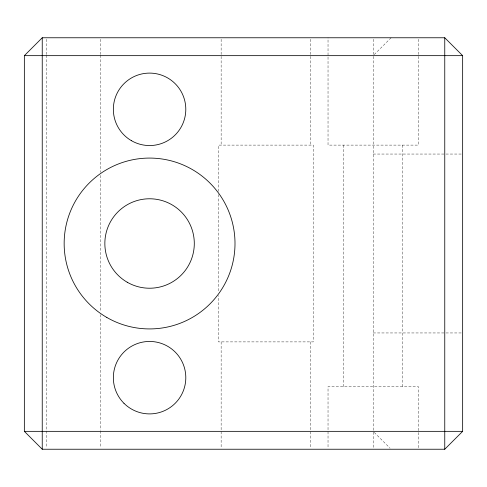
<?xml version="1.0" encoding="UTF-8"?>
<svg xmlns="http://www.w3.org/2000/svg" width="487" height="487" viewBox="0 0 487 487"><rect width="100%" height="100%" fill="white"/><g stroke="black" fill="none" stroke-linecap="round" stroke-linejoin="round"><path stroke-width="0.37" stroke-dasharray="2.44 1.83" d="M374.253 54.605L391.091 37.767M373.2 154.05L445.215 154.05M445.97 154.05L462.65 154.05M373.2 332.95L445.215 332.95M445.97 332.95L462.65 332.95M374.253 432.395L390.038 448.18M418.376 39.277L418.376 145.108L328.031 145.108L328.031 37.767M418.376 447.723L418.376 386.617L328.031 386.617L328.031 447.723M402.719 145.108L402.719 386.617M373.2 39.277L373.2 447.723M343.682 145.108L343.682 386.617M310.584 39.277L310.584 145.108M310.584 341.892L310.584 447.723M221.141 39.277L221.141 145.108M221.141 341.892L221.141 447.723M218.456 191.452L218.456 145.108L313.269 145.108L313.269 341.892L218.456 341.892L218.456 295.548M218.456 194.496L218.456 292.504M100.383 39.289L100.383 54.501M100.383 55.262L100.383 172.386M100.383 175.43L100.383 311.57M100.383 314.614L100.383 430.216M100.383 430.977L100.383 447.711M46.709 39.289L46.709 54.501M46.709 55.262L46.709 430.216M46.709 430.977L46.709 447.711"/><path stroke-width="0.73" d="M24.35 55.658L42.241 37.767L444.759 37.767L462.65 55.658L462.65 431.342L444.759 449.233L42.241 449.233L24.35 431.342L24.35 55.658L462.65 55.658M24.35 431.342L462.65 431.342M444.759 37.767L444.759 449.233M42.241 37.767L42.241 449.233M123.96 403.291A36.227 36.227 0 0 0 184.573 387.049A36.227 36.227 0 0 0 140.201 342.684A36.227 36.227 0 0 0 123.96 403.291M131.466 140.7A36.227 36.227 0 0 0 185.803 109.325A36.227 36.227 0 0 0 131.466 77.95A36.227 36.227 0 0 0 131.466 140.7M127.217 282.235A44.725 44.725 0 0 0 194.301 243.5A44.725 44.725 0 0 0 127.217 204.765A44.725 44.725 0 0 0 127.217 282.235M106.866 317.481A85.426 85.426 0 0 0 235.002 243.5A85.426 85.426 0 0 0 106.866 169.519A85.426 85.426 0 0 0 106.866 317.481"/></g></svg>
